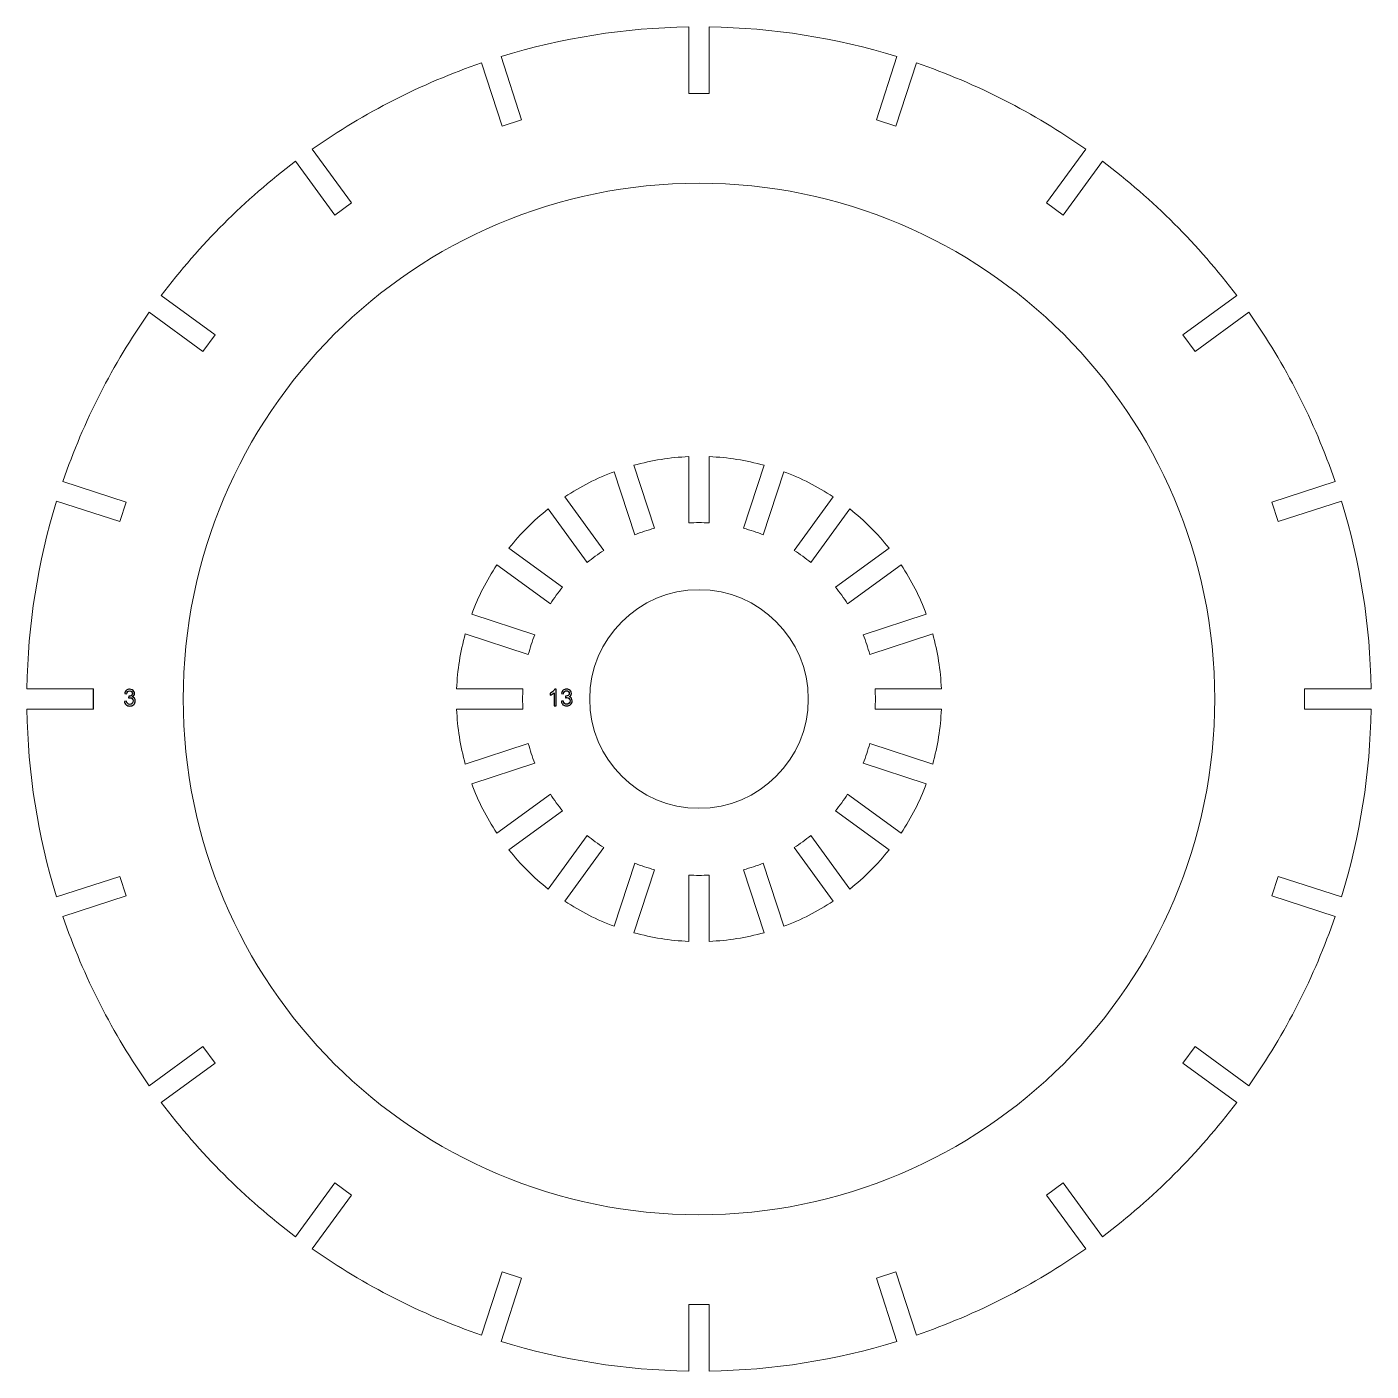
# Model space of a CAD drawing. Header units: millimetres. Extents: x -5830 to -1938, y -580 to 2011.
# Drawn here: x -3396.4 to -3194.1, y -189.1 to 13.1 of the extents above; entities that cross this region are included whole.
import ezdxf

# ---------------------------------------------------------------- set-up
doc = ezdxf.new("R2010")
doc.units = ezdxf.units.MM
doc.header["$MEASUREMENT"] = 0
doc.layers.add('layer 1', color=7, linetype='Continuous')

msp = doc.modelspace()

# ---------------------------------------------------------------- linework, layer by layer
at = {"layer": 'layer 1', "lineweight": 9}
for points in [[(-3296.7872, 13.1436), (-3306.3608, 12.9969), (-3315.865, 11.4915), (-3325.0153, 8.6727)], [(-3296.7872, 3.1436), (-3296.7872, 3.1436), (-3296.7872, 13.1436), (-3296.7872, 13.1436)], [(-3293.6872, 3.1436), (-3293.6872, 3.1436), (-3293.6872, 13.1436), (-3293.6872, 13.1436)], [(-3265.4592, 8.6727), (-3274.6095, 11.4915), (-3284.1137, 12.9969), (-3293.6872, 13.1436)], [(-3321.9251, -0.8379), (-3321.9251, -0.8379), (-3325.0153, 8.6727), (-3325.0153, 8.6727)], [(-3268.5493, -0.8379), (-3268.5493, -0.8379), (-3265.4592, 8.6727), (-3265.4592, 8.6727)], [(-3327.9636, 7.7147), (-3337.0232, 4.6168), (-3345.5971, 0.2482), (-3353.4285, -5.2603)], [(-3324.8734, -1.7958), (-3324.8734, -1.7958), (-3327.9636, 7.7147), (-3327.9636, 7.7147)], [(-3265.6011, -1.7958), (-3265.6011, -1.7958), (-3262.5109, 7.7147), (-3262.5109, 7.7147)], [(-3237.046, -5.2603), (-3244.8774, 0.2482), (-3253.4513, 4.6168), (-3262.5109, 7.7147)], [(-3296.7872, 3.1436), (-3296.7872, 3.1436), (-3293.6872, 3.1436), (-3293.6872, 3.1436)], [(-3324.8734, -1.7958), (-3324.8734, -1.7958), (-3321.9251, -0.8379), (-3321.9251, -0.8379)], [(-3268.5493, -0.8379), (-3268.5493, -0.8379), (-3265.6011, -1.7958), (-3265.6011, -1.7958)], [(-3347.5506, -13.3504), (-3347.5506, -13.3504), (-3353.4285, -5.2603), (-3353.4285, -5.2603)], [(-3242.9238, -13.3504), (-3242.9238, -13.3504), (-3237.046, -5.2603), (-3237.046, -5.2603)], [(-3355.9364, -7.0824), (-3363.5953, -12.8283), (-3370.3996, -19.6326), (-3376.1455, -27.2915)], [(-3350.0586, -15.1726), (-3350.0586, -15.1726), (-3355.9364, -7.0824), (-3355.9364, -7.0824)], [(-3240.4159, -15.1726), (-3240.4159, -15.1726), (-3234.538, -7.0824), (-3234.538, -7.0824)], [(-3214.329, -27.2915), (-3220.0749, -19.6326), (-3226.8791, -12.8283), (-3234.538, -7.0824)], [(-3350.0586, -15.1726), (-3350.0586, -15.1726), (-3347.5506, -13.3504), (-3347.5506, -13.3504)], [(-3242.9238, -13.3504), (-3242.9238, -13.3504), (-3240.4159, -15.1726), (-3240.4159, -15.1726)], [(-3368.0553, -33.1693), (-3368.0553, -33.1693), (-3376.1455, -27.2915), (-3376.1455, -27.2915)], [(-3222.4191, -33.1693), (-3222.4191, -33.1693), (-3214.329, -27.2915), (-3214.329, -27.2915)], [(-3377.9676, -29.7994), (-3383.4761, -37.6308), (-3387.8447, -46.2047), (-3390.9426, -55.2643)], [(-3369.8774, -35.6773), (-3369.8774, -35.6773), (-3377.9676, -29.7994), (-3377.9676, -29.7994)], [(-3220.597, -35.6773), (-3220.597, -35.6773), (-3212.5068, -29.7994), (-3212.5068, -29.7994)], [(-3199.5318, -55.2643), (-3202.6297, -46.2047), (-3206.9984, -37.6308), (-3212.5068, -29.7994)], [(-3369.8774, -35.6773), (-3369.8774, -35.6773), (-3368.0553, -33.1693), (-3368.0553, -33.1693)], [(-3222.4191, -33.1693), (-3222.4191, -33.1693), (-3220.597, -35.6773), (-3220.597, -35.6773)], [(-3296.7872, -51.5217), (-3299.5766, -51.6403), (-3302.3431, -52.0785), (-3305.0326, -52.8277)], [(-3296.7872, -61.4917), (-3296.7872, -61.4917), (-3296.7872, -51.5217), (-3296.7872, -51.5217)], [(-3293.6872, -61.4917), (-3293.6872, -61.4917), (-3293.6872, -51.5217), (-3293.6872, -51.5217)], [(-3285.4418, -52.8277), (-3288.1313, -52.0785), (-3290.8979, -51.6403), (-3293.6872, -51.5217)], [(-3307.9809, -53.7856), (-3310.5971, -54.7603), (-3313.0928, -56.032), (-3315.4191, -57.5756)], [(-3304.9, -63.2676), (-3304.9, -63.2676), (-3307.9809, -53.7856), (-3307.9809, -53.7856)], [(-3301.9517, -62.3096), (-3301.9517, -62.3096), (-3305.0326, -52.8277), (-3305.0326, -52.8277)], [(-3288.5227, -62.3096), (-3288.5227, -62.3096), (-3285.4418, -52.8277), (-3285.4418, -52.8277)], [(-3285.5744, -63.2676), (-3285.5744, -63.2676), (-3282.4936, -53.7856), (-3282.4936, -53.7856)], [(-3275.0553, -57.5756), (-3277.3816, -56.032), (-3279.8774, -54.7603), (-3282.4936, -53.7856)], [(-3381.4321, -58.3545), (-3381.4321, -58.3545), (-3390.9426, -55.2643), (-3390.9426, -55.2643)], [(-3209.0424, -58.3545), (-3209.0424, -58.3545), (-3199.5318, -55.2643), (-3199.5318, -55.2643)], [(-3391.9006, -58.2126), (-3394.7194, -67.3629), (-3396.2247, -76.8671), (-3396.3715, -86.4407)], [(-3382.39, -61.3028), (-3382.39, -61.3028), (-3391.9006, -58.2126), (-3391.9006, -58.2126)], [(-3382.39, -61.3028), (-3382.39, -61.3028), (-3381.4321, -58.3545), (-3381.4321, -58.3545)], [(-3309.559, -65.6415), (-3309.559, -65.6415), (-3315.4191, -57.5756), (-3315.4191, -57.5756)], [(-3280.9155, -65.6415), (-3280.9155, -65.6415), (-3275.0553, -57.5756), (-3275.0553, -57.5756)], [(-3209.0424, -58.3545), (-3209.0424, -58.3545), (-3208.0844, -61.3028), (-3208.0844, -61.3028)], [(-3208.0844, -61.3028), (-3208.0844, -61.3028), (-3198.5739, -58.2126), (-3198.5739, -58.2126)], [(-3194.103, -86.4407), (-3194.2497, -76.8671), (-3195.755, -67.3629), (-3198.5739, -58.2126)], [(-3317.9271, -59.3977), (-3320.1141, -61.1332), (-3322.0947, -63.1138), (-3323.8301, -65.3008)], [(-3312.0669, -67.4636), (-3312.0669, -67.4636), (-3317.9271, -59.3977), (-3317.9271, -59.3977)], [(-3278.4075, -67.4636), (-3278.4075, -67.4636), (-3272.5473, -59.3977), (-3272.5473, -59.3977)], [(-3266.6443, -65.3008), (-3268.3798, -63.1138), (-3270.3604, -61.1332), (-3272.5473, -59.3977)], [(-3301.9517, -62.3096), (-3302.9523, -62.5713), (-3303.9367, -62.8911), (-3304.9, -63.2676)], [(-3293.6872, -61.4917), (-3294.7197, -61.4313), (-3295.7548, -61.4313), (-3296.7872, -61.4917)], [(-3285.5744, -63.2676), (-3286.5377, -62.8911), (-3287.5221, -62.5713), (-3288.5227, -62.3096)], [(-3315.7643, -71.161), (-3315.7643, -71.161), (-3323.8301, -65.3008), (-3323.8301, -65.3008)], [(-3309.559, -65.6415), (-3310.4297, -66.1995), (-3311.2671, -66.8079), (-3312.0669, -67.4636)], [(-3278.4075, -67.4636), (-3279.2073, -66.8079), (-3280.0447, -66.1995), (-3280.9155, -65.6415)], [(-3274.7102, -71.161), (-3274.7102, -71.161), (-3266.6443, -65.3008), (-3266.6443, -65.3008)], [(-3325.6523, -67.8087), (-3327.1959, -70.1351), (-3328.4676, -72.6308), (-3329.4423, -75.247)], [(-3317.5864, -73.6689), (-3317.5864, -73.6689), (-3325.6523, -67.8087), (-3325.6523, -67.8087)], [(-3272.888, -73.6689), (-3272.888, -73.6689), (-3264.8222, -67.8087), (-3264.8222, -67.8087)], [(-3261.0322, -75.247), (-3262.0069, -72.6308), (-3263.2785, -70.1351), (-3264.8222, -67.8087)], [(-3315.7643, -71.161), (-3316.42, -71.9607), (-3317.0284, -72.7982), (-3317.5864, -73.6689)], [(-3272.888, -73.6689), (-3273.446, -72.7982), (-3274.0544, -71.9607), (-3274.7102, -71.161)], [(-3319.9603, -78.3279), (-3319.9603, -78.3279), (-3329.4423, -75.247), (-3329.4423, -75.247)], [(-3270.5142, -78.3279), (-3270.5142, -78.3279), (-3261.0322, -75.247), (-3261.0322, -75.247)], [(-3330.4002, -78.1953), (-3331.1494, -80.8847), (-3331.5876, -83.6513), (-3331.7062, -86.4407)], [(-3320.9182, -81.2762), (-3320.9182, -81.2762), (-3330.4002, -78.1953), (-3330.4002, -78.1953)], [(-3319.9603, -78.3279), (-3320.3368, -79.2911), (-3320.6566, -80.2756), (-3320.9182, -81.2762)], [(-3269.5562, -81.2762), (-3269.8178, -80.2756), (-3270.1377, -79.2911), (-3270.5142, -78.3279)], [(-3269.5562, -81.2762), (-3269.5562, -81.2762), (-3260.0742, -78.1953), (-3260.0742, -78.1953)], [(-3258.7683, -86.4407), (-3258.8868, -83.6513), (-3259.325, -80.8847), (-3260.0742, -78.1953)], [(-3386.3715, -86.4407), (-3386.3715, -86.4407), (-3396.3715, -86.4407), (-3396.3715, -86.4407)], [(-3386.3833, -86.4907), (-3386.3833, -86.4907), (-3386.3833, -89.4907), (-3386.3833, -89.4907)], [(-3386.3715, -89.5407), (-3386.3715, -89.5407), (-3386.3715, -86.4407), (-3386.3715, -86.4407)], [(-3321.7362, -86.4407), (-3321.7362, -86.4407), (-3331.7062, -86.4407), (-3331.7062, -86.4407)], [(-3321.7362, -86.4407), (-3321.7966, -87.4731), (-3321.7966, -88.5082), (-3321.7362, -89.5407)], [(-3268.7382, -86.4407), (-3268.7382, -86.4407), (-3258.7683, -86.4407), (-3258.7683, -86.4407)], [(-3268.7382, -89.5407), (-3268.6778, -88.5083), (-3268.6778, -87.4732), (-3268.7382, -86.4408)], [(-3204.103, -86.4407), (-3204.103, -86.4407), (-3194.103, -86.4407), (-3194.103, -86.4407)], [(-3204.103, -86.4407), (-3204.103, -86.4407), (-3204.103, -89.5407), (-3204.103, -89.5407)], [(-3386.3715, -89.5407), (-3386.3715, -89.5407), (-3396.3715, -89.5407), (-3396.3715, -89.5407)], [(-3396.3715, -89.5407), (-3396.2247, -99.1142), (-3394.7194, -108.6184), (-3391.9006, -117.7687)], [(-3321.7362, -89.5407), (-3321.7362, -89.5407), (-3331.7062, -89.5407), (-3331.7062, -89.5407)], [(-3331.7062, -89.5407), (-3331.5876, -92.33), (-3331.1494, -95.0966), (-3330.4002, -97.786)], [(-3268.7382, -89.5407), (-3268.7382, -89.5407), (-3258.7683, -89.5407), (-3258.7683, -89.5407)], [(-3260.0742, -97.786), (-3259.325, -95.0966), (-3258.8868, -92.33), (-3258.7683, -89.5407)], [(-3204.103, -89.5407), (-3204.103, -89.5407), (-3194.103, -89.5407), (-3194.103, -89.5407)], [(-3198.5739, -117.7687), (-3195.755, -108.6184), (-3194.2497, -99.1142), (-3194.103, -89.5407)], [(-3320.9182, -94.7052), (-3320.9182, -94.7052), (-3330.4002, -97.786), (-3330.4002, -97.786)], [(-3320.9182, -94.7052), (-3320.6566, -95.7057), (-3320.3368, -96.6902), (-3319.9603, -97.6534)], [(-3270.5142, -97.6534), (-3270.1377, -96.6902), (-3269.8178, -95.7057), (-3269.5562, -94.7052)], [(-3269.5562, -94.7052), (-3269.5562, -94.7052), (-3260.0742, -97.786), (-3260.0742, -97.786)], [(-3319.9603, -97.6534), (-3319.9603, -97.6534), (-3329.4423, -100.7343), (-3329.4423, -100.7343)], [(-3270.5142, -97.6534), (-3270.5142, -97.6534), (-3261.0322, -100.7343), (-3261.0322, -100.7343)], [(-3329.4423, -100.7343), (-3328.4676, -103.3505), (-3327.1959, -105.8463), (-3325.6523, -108.1726)], [(-3264.8222, -108.1726), (-3263.2785, -105.8463), (-3262.0069, -103.3505), (-3261.0322, -100.7343)], [(-3317.5864, -102.3124), (-3317.5864, -102.3124), (-3325.6523, -108.1726), (-3325.6523, -108.1726)], [(-3317.5864, -102.3124), (-3317.0284, -103.1832), (-3316.42, -104.0206), (-3315.7643, -104.8203)], [(-3274.7102, -104.8203), (-3274.0544, -104.0206), (-3273.446, -103.1832), (-3272.888, -102.3124)], [(-3272.888, -102.3124), (-3272.888, -102.3124), (-3264.8222, -108.1726), (-3264.8222, -108.1726)], [(-3315.7643, -104.8203), (-3315.7643, -104.8203), (-3323.8301, -110.6805), (-3323.8301, -110.6805)], [(-3274.7102, -104.8203), (-3274.7102, -104.8203), (-3266.6443, -110.6805), (-3266.6443, -110.6805)], [(-3312.0669, -108.5177), (-3312.0669, -108.5177), (-3317.9271, -116.5836), (-3317.9271, -116.5836)], [(-3312.0669, -108.5177), (-3311.2671, -109.1734), (-3310.4297, -109.7819), (-3309.559, -110.3399)], [(-3280.9155, -110.3399), (-3280.0447, -109.7819), (-3279.2073, -109.1734), (-3278.4075, -108.5177)], [(-3278.4075, -108.5177), (-3278.4075, -108.5177), (-3272.5473, -116.5836), (-3272.5473, -116.5836)], [(-3323.8301, -110.6805), (-3322.0947, -112.8675), (-3320.1141, -114.8481), (-3317.9271, -116.5836)], [(-3309.559, -110.3399), (-3309.559, -110.3399), (-3315.4191, -118.4057), (-3315.4191, -118.4057)], [(-3280.9155, -110.3399), (-3280.9155, -110.3399), (-3275.0553, -118.4057), (-3275.0553, -118.4057)], [(-3272.5473, -116.5836), (-3270.3604, -114.8481), (-3268.3798, -112.8675), (-3266.6443, -110.6805)], [(-3304.9, -112.7137), (-3304.9, -112.7137), (-3307.9809, -122.1957), (-3307.9809, -122.1957)], [(-3304.9, -112.7137), (-3303.9367, -113.0902), (-3302.9523, -113.4101), (-3301.9517, -113.6717)], [(-3288.5227, -113.6717), (-3287.5221, -113.4101), (-3286.5377, -113.0902), (-3285.5744, -112.7137)], [(-3285.5744, -112.7137), (-3285.5744, -112.7137), (-3282.4936, -122.1957), (-3282.4936, -122.1957)], [(-3382.39, -114.6785), (-3382.39, -114.6785), (-3391.9006, -117.7687), (-3391.9006, -117.7687)], [(-3381.4321, -117.6268), (-3381.4321, -117.6268), (-3382.39, -114.6785), (-3382.39, -114.6785)], [(-3301.9517, -113.6717), (-3301.9517, -113.6717), (-3305.0326, -123.1537), (-3305.0326, -123.1537)], [(-3296.7872, -114.4896), (-3295.7548, -114.55), (-3294.7197, -114.55), (-3293.6872, -114.4896)], [(-3296.7872, -114.4896), (-3296.7872, -114.4896), (-3296.7872, -124.4596), (-3296.7872, -124.4596)], [(-3293.6872, -114.4896), (-3293.6872, -114.4896), (-3293.6872, -124.4596), (-3293.6872, -124.4596)], [(-3288.5227, -113.6717), (-3288.5227, -113.6717), (-3285.4418, -123.1537), (-3285.4418, -123.1537)], [(-3208.0844, -114.6785), (-3208.0844, -114.6785), (-3209.0424, -117.6268), (-3209.0424, -117.6268)], [(-3208.0844, -114.6785), (-3208.0844, -114.6785), (-3198.5739, -117.7687), (-3198.5739, -117.7687)], [(-3381.4321, -117.6268), (-3381.4321, -117.6268), (-3390.9426, -120.717), (-3390.9426, -120.717)], [(-3315.4191, -118.4057), (-3313.0928, -119.9493), (-3310.5971, -121.221), (-3307.9809, -122.1957)], [(-3282.4936, -122.1957), (-3279.8774, -121.221), (-3277.3816, -119.9493), (-3275.0553, -118.4057)], [(-3209.0424, -117.6268), (-3209.0424, -117.6268), (-3199.5318, -120.717), (-3199.5318, -120.717)], [(-3390.9426, -120.717), (-3387.8447, -129.7766), (-3383.4761, -138.3505), (-3377.9676, -146.1819)], [(-3212.5068, -146.1819), (-3206.9984, -138.3505), (-3202.6297, -129.7766), (-3199.5318, -120.717)], [(-3305.0326, -123.1537), (-3302.3431, -123.9029), (-3299.5766, -124.341), (-3296.7872, -124.4596)], [(-3293.6872, -124.4596), (-3290.8979, -124.341), (-3288.1313, -123.9029), (-3285.4418, -123.1537)], [(-3369.8774, -140.304), (-3369.8774, -140.304), (-3377.9676, -146.1819), (-3377.9676, -146.1819)], [(-3368.0553, -142.812), (-3368.0553, -142.812), (-3369.8774, -140.304), (-3369.8774, -140.304)], [(-3220.597, -140.304), (-3220.597, -140.304), (-3222.4191, -142.812), (-3222.4191, -142.812)], [(-3220.597, -140.304), (-3220.597, -140.304), (-3212.5068, -146.1819), (-3212.5068, -146.1819)], [(-3368.0553, -142.812), (-3368.0553, -142.812), (-3376.1455, -148.6898), (-3376.1455, -148.6898)], [(-3222.4191, -142.812), (-3222.4191, -142.812), (-3214.329, -148.6898), (-3214.329, -148.6898)], [(-3376.1455, -148.6898), (-3370.3996, -156.3488), (-3363.5953, -163.153), (-3355.9364, -168.8989)], [(-3234.538, -168.8989), (-3226.8791, -163.153), (-3220.0749, -156.3488), (-3214.329, -148.6898)], [(-3350.0586, -160.8087), (-3350.0586, -160.8087), (-3355.9364, -168.8989), (-3355.9364, -168.8989)], [(-3347.5506, -162.6309), (-3347.5506, -162.6309), (-3350.0586, -160.8087), (-3350.0586, -160.8087)], [(-3240.4159, -160.8087), (-3240.4159, -160.8087), (-3242.9238, -162.6309), (-3242.9238, -162.6309)], [(-3240.4159, -160.8087), (-3240.4159, -160.8087), (-3234.538, -168.8989), (-3234.538, -168.8989)], [(-3347.5506, -162.6309), (-3347.5506, -162.6309), (-3353.4285, -170.721), (-3353.4285, -170.721)], [(-3242.9238, -162.6309), (-3242.9238, -162.6309), (-3237.046, -170.721), (-3237.046, -170.721)], [(-3353.4285, -170.721), (-3345.5971, -176.2295), (-3337.0232, -180.5981), (-3327.9636, -183.6961)], [(-3262.5109, -183.6961), (-3253.4513, -180.5981), (-3244.8774, -176.2295), (-3237.046, -170.721)], [(-3324.8734, -174.1855), (-3324.8734, -174.1855), (-3327.9636, -183.6961), (-3327.9636, -183.6961)], [(-3321.9251, -175.1434), (-3321.9251, -175.1434), (-3325.0153, -184.654), (-3325.0153, -184.654)], [(-3321.9251, -175.1434), (-3321.9251, -175.1434), (-3324.8734, -174.1855), (-3324.8734, -174.1855)], [(-3265.6011, -174.1855), (-3265.6011, -174.1855), (-3268.5493, -175.1434), (-3268.5493, -175.1434)], [(-3268.5493, -175.1434), (-3268.5493, -175.1434), (-3265.4592, -184.654), (-3265.4592, -184.654)], [(-3265.6011, -174.1855), (-3265.6011, -174.1855), (-3262.5109, -183.6961), (-3262.5109, -183.6961)], [(-3296.7872, -179.1249), (-3296.7872, -179.1249), (-3296.7872, -189.1249), (-3296.7872, -189.1249)], [(-3293.6872, -179.1249), (-3293.6872, -179.1249), (-3296.7872, -179.1249), (-3296.7872, -179.1249)], [(-3293.6872, -179.1249), (-3293.6872, -179.1249), (-3293.6872, -189.1249), (-3293.6872, -189.1249)], [(-3325.0153, -184.654), (-3315.865, -187.4729), (-3306.3608, -188.9782), (-3296.7872, -189.1249)], [(-3293.6872, -189.1249), (-3284.1137, -188.9782), (-3274.6095, -187.4729), (-3265.4592, -184.654)]]:
    msp.add_open_spline(points, degree=3, dxfattribs=at)
for points in [[(-3217.6357, -87.9907), (-3217.6357, -45.1325), (-3252.379, -10.3892), (-3295.2371, -10.3891), (-3295.2371, -10.3891), (-3338.0952, -10.389), (-3372.8387, -45.1323), (-3372.8388, -87.9905), (-3372.8388, -87.9905), (-3372.8389, -130.8486), (-3338.0956, -165.592), (-3295.2375, -165.5922), (-3295.2375, -165.5922), (-3252.3794, -165.5924), (-3217.6359, -130.8492), (-3217.6357, -87.9911)], [(-3278.7939, -87.9907), (-3278.7939, -78.9093), (-3286.1558, -71.5474), (-3295.2372, -71.5474), (-3295.2372, -71.5474), (-3304.3186, -71.5473), (-3311.6805, -78.9092), (-3311.6805, -87.9906), (-3311.6805, -87.9906), (-3311.6806, -97.072), (-3304.3187, -104.4339), (-3295.2373, -104.434), (-3295.2373, -104.434), (-3286.1559, -104.434), (-3278.794, -97.0721), (-3278.7939, -87.9907)]]:
    msp.add_open_spline(points, degree=3, knots=[0, 0, 0, 0, 0.2, 0.2, 0.2, 0.2, 0.4, 0.4, 0.4, 0.4, 0.6, 0.6, 0.6, 0.6, 1, 1, 1, 1], dxfattribs=at)
at = {"layer": 'layer 1'}
for points, knots in [([(-3381.687, -88.3522), (-3381.687, -88.3522), (-3381.3814, -88.3105), (-3381.3814, -88.3105), (-3381.3814, -88.3105), (-3381.3461, -88.4841), (-3381.2871, -88.6091), (-3381.2032, -88.6855), (-3381.2032, -88.6855), (-3381.1193, -88.7619), (-3381.0163, -88.8001), (-3380.8941, -88.8001), (-3380.8941, -88.8001), (-3380.7495, -88.8001), (-3380.6274, -88.7503), (-3380.529, -88.6508), (-3380.529, -88.6508), (-3380.4306, -88.5513), (-3380.3814, -88.428), (-3380.3814, -88.281), (-3380.3814, -88.281), (-3380.3814, -88.141), (-3380.4271, -88.0252), (-3380.5192, -87.9338), (-3380.5192, -87.9338), (-3380.6106, -87.8429), (-3380.7269, -87.7972), (-3380.8687, -87.7972), (-3380.8687, -87.7972), (-3380.9266, -87.7972), (-3380.9983, -87.8088), (-3381.0845, -87.8314), (-3381.0845, -87.8314), (-3381.0845, -87.8314), (-3381.0504, -87.564), (-3381.0504, -87.564), (-3381.0504, -87.564), (-3381.0301, -87.5663), (-3381.0134, -87.5675), (-3381.0012, -87.5675), (-3381.0012, -87.5675), (-3380.8704, -87.5675), (-3380.7535, -87.5333), (-3380.6488, -87.4656), (-3380.6488, -87.4656), (-3380.5446, -87.3979), (-3380.4925, -87.2937), (-3380.4925, -87.1531), (-3380.4925, -87.1531), (-3380.4925, -87.0414), (-3380.5307, -86.9488), (-3380.6065, -86.8753), (-3380.6065, -86.8753), (-3380.6823, -86.8018), (-3380.7801, -86.7654), (-3380.8999, -86.7654), (-3380.8999, -86.7654), (-3381.0191, -86.7654), (-3381.1181, -86.803), (-3381.1974, -86.8782), (-3381.1974, -86.8782), (-3381.2767, -86.9535), (-3381.3276, -87.0663), (-3381.3502, -87.2168), (-3381.3502, -87.2168), (-3381.3502, -87.2168), (-3381.6557, -87.1612), (-3381.6557, -87.1612), (-3381.6557, -87.1612), (-3381.6181, -86.9564), (-3381.5336, -86.7972), (-3381.4011, -86.6844), (-3381.4011, -86.6844), (-3381.2691, -86.5715), (-3381.1042, -86.5154), (-3380.9075, -86.5154), (-3380.9075, -86.5154), (-3380.772, -86.5154), (-3380.647, -86.5443), (-3380.533, -86.6028), (-3380.533, -86.6028), (-3380.4185, -86.6606), (-3380.3311, -86.7399), (-3380.2709, -86.84), (-3380.2709, -86.84), (-3380.2101, -86.9407), (-3380.18, -87.0472), (-3380.18, -87.1601), (-3380.18, -87.1601), (-3380.18, -87.2671), (-3380.209, -87.3643), (-3380.2663, -87.4523), (-3380.2663, -87.4523), (-3380.3241, -87.5403), (-3380.4098, -87.6103), (-3380.5226, -87.6624), (-3380.5226, -87.6624), (-3380.3756, -87.6959), (-3380.2616, -87.7665), (-3380.18, -87.8736), (-3380.18, -87.8736), (-3380.099, -87.9801), (-3380.0585, -88.1143), (-3380.0585, -88.2746), (-3380.0585, -88.2746), (-3380.0585, -88.4916), (-3380.1378, -88.6763), (-3380.2958, -88.8273), (-3380.2958, -88.8273), (-3380.4543, -88.9783), (-3380.6546, -89.0536), (-3380.8965, -89.0536), (-3380.8965, -89.0536), (-3381.1146, -89.0536), (-3381.2958, -88.9882), (-3381.4399, -88.858), (-3381.4399, -88.858), (-3381.5845, -88.7278), (-3381.6667, -88.5594), (-3381.687, -88.3522)], [0, 0, 0, 0, 0.03225806, 0.03225806, 0.03225806, 0.03225806, 0.06451613, 0.06451613, 0.06451613, 0.06451613, 0.09677419, 0.09677419, 0.09677419, 0.09677419, 0.12903226, 0.12903226, 0.12903226, 0.12903226, 0.16129032, 0.16129032, 0.16129032, 0.16129032, 0.19354839, 0.19354839, 0.19354839, 0.19354839, 0.22580645, 0.22580645, 0.22580645, 0.22580645, 0.25806452, 0.25806452, 0.25806452, 0.25806452, 0.29032258, 0.29032258, 0.29032258, 0.29032258, 0.32258065, 0.32258065, 0.32258065, 0.32258065, 0.35483871, 0.35483871, 0.35483871, 0.35483871, 0.38709677, 0.38709677, 0.38709677, 0.38709677, 0.41935484, 0.41935484, 0.41935484, 0.41935484, 0.4516129, 0.4516129, 0.4516129, 0.4516129, 0.48387097, 0.48387097, 0.48387097, 0.48387097, 0.51612903, 0.51612903, 0.51612903, 0.51612903, 0.5483871, 0.5483871, 0.5483871, 0.5483871, 0.58064516, 0.58064516, 0.58064516, 0.58064516, 0.61290323, 0.61290323, 0.61290323, 0.61290323, 0.64516129, 0.64516129, 0.64516129, 0.64516129, 0.67741935, 0.67741935, 0.67741935, 0.67741935, 0.70967742, 0.70967742, 0.70967742, 0.70967742, 0.74193548, 0.74193548, 0.74193548, 0.74193548, 0.77419355, 0.77419355, 0.77419355, 0.77419355, 0.80645161, 0.80645161, 0.80645161, 0.80645161, 0.83870968, 0.83870968, 0.83870968, 0.83870968, 0.87096774, 0.87096774, 0.87096774, 0.87096774, 0.90322581, 0.90322581, 0.90322581, 0.90322581, 0.93548387, 0.93548387, 0.93548387, 0.93548387, 1, 1, 1, 1]), ([(-3316.737, -89.0008), (-3316.737, -89.0008), (-3317.0426, -89.0008), (-3317.0426, -89.0008), (-3317.0426, -89.0008), (-3317.0426, -89.0008), (-3317.0426, -87.0552), (-3317.0426, -87.0552), (-3317.0426, -87.0552), (-3317.1161, -87.1258), (-3317.2127, -87.1958), (-3317.3319, -87.2659), (-3317.3319, -87.2659), (-3317.4512, -87.3359), (-3317.5588, -87.3885), (-3317.6537, -87.4233), (-3317.6537, -87.4233), (-3317.6537, -87.4233), (-3317.6537, -87.1281), (-3317.6537, -87.1281), (-3317.6537, -87.1281), (-3317.483, -87.0483), (-3317.3337, -86.951), (-3317.2058, -86.8365), (-3317.2058, -86.8365), (-3317.0779, -86.7225), (-3316.987, -86.6119), (-3316.9338, -86.5043), (-3316.9338, -86.5043), (-3316.9338, -86.5043), (-3316.737, -86.5043), (-3316.737, -86.5043), (-3316.737, -86.5043), (-3316.737, -86.5043), (-3316.737, -89.0008), (-3316.737, -89.0008)], [0, 0, 0, 0, 0.1, 0.1, 0.1, 0.1, 0.2, 0.2, 0.2, 0.2, 0.3, 0.3, 0.3, 0.3, 0.4, 0.4, 0.4, 0.4, 0.5, 0.5, 0.5, 0.5, 0.6, 0.6, 0.6, 0.6, 0.7, 0.7, 0.7, 0.7, 0.8, 0.8, 0.8, 0.8, 1, 1, 1, 1]), ([(-3315.9518, -88.3411), (-3315.9518, -88.3411), (-3315.6462, -88.2994), (-3315.6462, -88.2994), (-3315.6462, -88.2994), (-3315.6109, -88.473), (-3315.5519, -88.598), (-3315.468, -88.6744), (-3315.468, -88.6744), (-3315.3841, -88.7508), (-3315.2811, -88.789), (-3315.1589, -88.789), (-3315.1589, -88.789), (-3315.0143, -88.789), (-3314.8922, -88.7392), (-3314.7938, -88.6397), (-3314.7938, -88.6397), (-3314.6954, -88.5402), (-3314.6462, -88.4169), (-3314.6462, -88.2699), (-3314.6462, -88.2699), (-3314.6462, -88.1299), (-3314.6919, -88.0141), (-3314.784, -87.9227), (-3314.784, -87.9227), (-3314.8754, -87.8318), (-3314.9917, -87.7861), (-3315.1335, -87.7861), (-3315.1335, -87.7861), (-3315.1914, -87.7861), (-3315.2631, -87.7977), (-3315.3493, -87.8203), (-3315.3493, -87.8203), (-3315.3493, -87.8203), (-3315.3152, -87.5529), (-3315.3152, -87.5529), (-3315.3152, -87.5529), (-3315.2949, -87.5552), (-3315.2782, -87.5564), (-3315.266, -87.5564), (-3315.266, -87.5564), (-3315.1352, -87.5564), (-3315.0183, -87.5222), (-3314.9136, -87.4545), (-3314.9136, -87.4545), (-3314.8094, -87.3868), (-3314.7573, -87.2826), (-3314.7573, -87.142), (-3314.7573, -87.142), (-3314.7573, -87.0303), (-3314.7955, -86.9377), (-3314.8713, -86.8642), (-3314.8713, -86.8642), (-3314.9471, -86.7907), (-3315.0449, -86.7543), (-3315.1647, -86.7543), (-3315.1647, -86.7543), (-3315.2839, -86.7543), (-3315.3829, -86.7919), (-3315.4622, -86.8671), (-3315.4622, -86.8671), (-3315.5415, -86.9424), (-3315.5924, -87.0552), (-3315.615, -87.2057), (-3315.615, -87.2057), (-3315.615, -87.2057), (-3315.9205, -87.1501), (-3315.9205, -87.1501), (-3315.9205, -87.1501), (-3315.8829, -86.9453), (-3315.7984, -86.7861), (-3315.6659, -86.6733), (-3315.6659, -86.6733), (-3315.5339, -86.5604), (-3315.369, -86.5043), (-3315.1723, -86.5043), (-3315.1723, -86.5043), (-3315.0368, -86.5043), (-3314.9118, -86.5332), (-3314.7978, -86.5917), (-3314.7978, -86.5917), (-3314.6833, -86.6495), (-3314.5959, -86.7288), (-3314.5357, -86.8289), (-3314.5357, -86.8289), (-3314.4749, -86.9296), (-3314.4448, -87.0361), (-3314.4448, -87.149), (-3314.4448, -87.149), (-3314.4448, -87.256), (-3314.4738, -87.3532), (-3314.5311, -87.4412), (-3314.5311, -87.4412), (-3314.5889, -87.5292), (-3314.6746, -87.5992), (-3314.7874, -87.6513), (-3314.7874, -87.6513), (-3314.6404, -87.6848), (-3314.5264, -87.7554), (-3314.4448, -87.8625), (-3314.4448, -87.8625), (-3314.3638, -87.969), (-3314.3233, -88.1032), (-3314.3233, -88.2635), (-3314.3233, -88.2635), (-3314.3233, -88.4805), (-3314.4026, -88.6652), (-3314.5606, -88.8162), (-3314.5606, -88.8162), (-3314.7191, -88.9672), (-3314.9194, -89.0425), (-3315.1613, -89.0425), (-3315.1613, -89.0425), (-3315.3794, -89.0425), (-3315.5606, -88.9771), (-3315.7047, -88.8469), (-3315.7047, -88.8469), (-3315.8493, -88.7167), (-3315.9315, -88.5483), (-3315.9518, -88.3411)], [0, 0, 0, 0, 0.03225806, 0.03225806, 0.03225806, 0.03225806, 0.06451613, 0.06451613, 0.06451613, 0.06451613, 0.09677419, 0.09677419, 0.09677419, 0.09677419, 0.12903226, 0.12903226, 0.12903226, 0.12903226, 0.16129032, 0.16129032, 0.16129032, 0.16129032, 0.19354839, 0.19354839, 0.19354839, 0.19354839, 0.22580645, 0.22580645, 0.22580645, 0.22580645, 0.25806452, 0.25806452, 0.25806452, 0.25806452, 0.29032258, 0.29032258, 0.29032258, 0.29032258, 0.32258065, 0.32258065, 0.32258065, 0.32258065, 0.35483871, 0.35483871, 0.35483871, 0.35483871, 0.38709677, 0.38709677, 0.38709677, 0.38709677, 0.41935484, 0.41935484, 0.41935484, 0.41935484, 0.4516129, 0.4516129, 0.4516129, 0.4516129, 0.48387097, 0.48387097, 0.48387097, 0.48387097, 0.51612903, 0.51612903, 0.51612903, 0.51612903, 0.5483871, 0.5483871, 0.5483871, 0.5483871, 0.58064516, 0.58064516, 0.58064516, 0.58064516, 0.61290323, 0.61290323, 0.61290323, 0.61290323, 0.64516129, 0.64516129, 0.64516129, 0.64516129, 0.67741935, 0.67741935, 0.67741935, 0.67741935, 0.70967742, 0.70967742, 0.70967742, 0.70967742, 0.74193548, 0.74193548, 0.74193548, 0.74193548, 0.77419355, 0.77419355, 0.77419355, 0.77419355, 0.80645161, 0.80645161, 0.80645161, 0.80645161, 0.83870968, 0.83870968, 0.83870968, 0.83870968, 0.87096774, 0.87096774, 0.87096774, 0.87096774, 0.90322581, 0.90322581, 0.90322581, 0.90322581, 0.93548387, 0.93548387, 0.93548387, 0.93548387, 1, 1, 1, 1])]:
    msp.add_open_spline(points, degree=3, knots=knots, dxfattribs=at)

doc.saveas('drawing.dxf')
